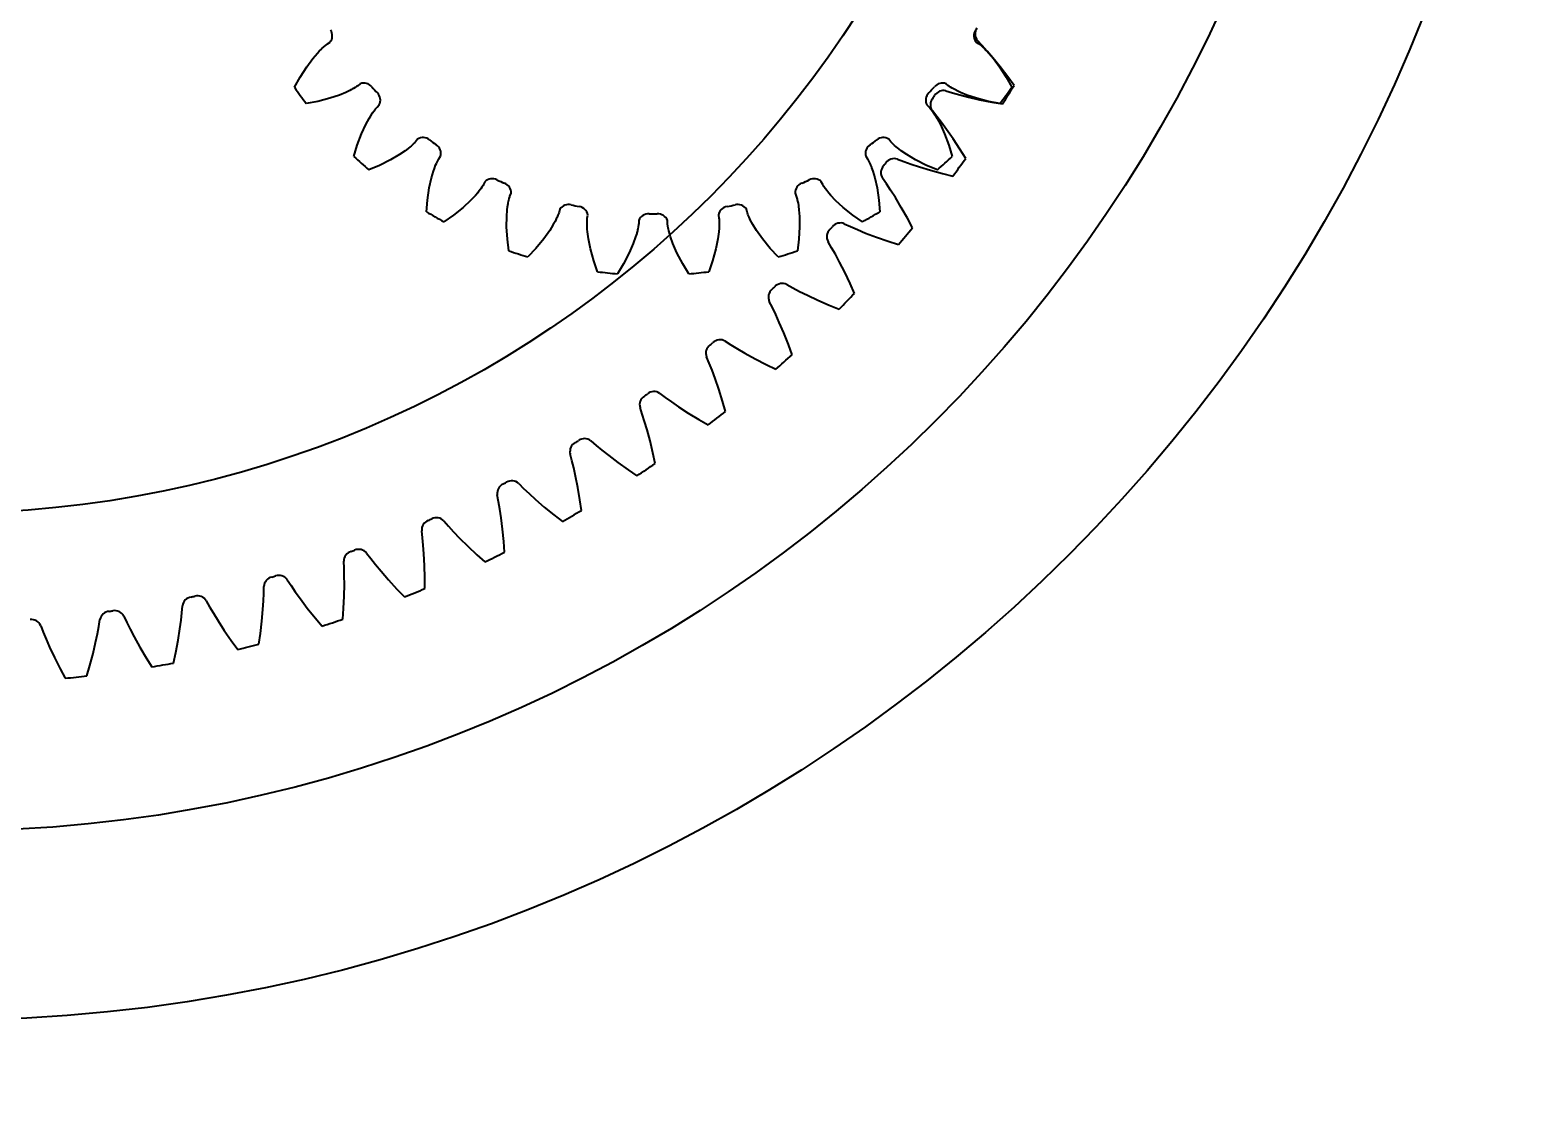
# Model space of a CAD drawing. Extents: x -49 to 4846, y -968 to 1090.
# Drawn here: x 2582.6 to 2748.2, y 306.3 to 423.2 of the extents above; entities that cross this region are included whole.
import ezdxf

# ---------------------------------------------------------------- set-up
doc = ezdxf.new("R2010")
doc.units = 0
doc.layers.get('0').update_dxf_attribs({"linetype": 'CONTINUOUS'})
doc.layers.add('DIMENSION', color=7, linetype='CONTINUOUS')
doc.layers.add('OUTLINE', color=7, linetype='CONTINUOUS')
doc.styles.add('VCDSTYLE14', font='DejaVu Sans Mono')
doc.dimstyles.get("Standard").update_dxf_attribs({"dimtxt": 2.5, "dimasz": 2.5, "dimexe": 1.25, "dimexo": 0.625, "dimtad": 1, "dimcen": 2.5, "dimazin": 3, "dimtfac": 1, "dimtmove": 0, "dimatfit": 3})

# ---------------------------------------------------------------- blocks, each defined once
blk = doc.blocks.new('*D0')
at = {"layer": 'DIMENSION'}
for p, q in [((2720.820225, 518.82797), (2690.862793, 508.370209)), ((2720.47168, 513.198486), (2690.862793, 508.370209)), ((2455.580078, 470.00296), (2690.862793, 508.370209)), ((2690.862793, 508.370209), (2722.590595, 507.971368)), ((2455.580078, 470.00296), (2423.852276, 470.401786)), ((2260.59668, 438.207214), (2455.580078, 470.00296)), ((2425.622651, 459.545186), (2455.580078, 470.00296))]:
    blk.add_line(p, q, dxfattribs=at)
at = {"layer": 'DIMENSION', "style": 'VCDSTYLE14'}
blk.add_text('%%c 238.4', height=20, rotation=9.26, dxfattribs=at).set_placement((2264.383545, 439.837952))

msp = doc.modelspace()

# ---------------------------------------------------------------- linework, layer by layer
at = {"color": 1}
for p, q in [((2614.204561, 420.625914), (2614.423602, 420.859842)), ((2614.423602, 420.859842), (2614.692268, 421.128104)), ((2614.692268, 421.128104), (2614.698985, 421.134536)), ((2614.698985, 421.134536), (2614.865006, 421.289007)), ((2614.865006, 421.289007), (2614.920159, 421.338331)), ((2614.920159, 421.338331), (2615.104075, 421.494925)), ((2615.104075, 421.494925), (2615.24076, 421.602233)), ((2615.24076, 421.602233), (2615.308673, 421.651824)), ((2615.308667, 421.65182), (2615.602631, 421.839259)), ((2686.724979, 421.839259), (2687.018943, 421.65182)), ((2687.388264, 421.468477), (2686.864116, 422.034801)), ((2687.018943, 421.65182), (2687.110259, 421.5845)), ((2687.110259, 421.5845), (2687.291663, 421.438405)), ((2687.291663, 421.438405), (2687.299537, 421.431756)), ((2687.299537, 421.431756), (2687.462607, 421.289004)), ((2687.935886, 420.852002), (2687.388264, 421.468477)), ((2687.462607, 421.289004), (2687.539187, 421.218844)), ((2687.539187, 421.218844), (2687.628624, 421.134537)), ((2687.628624, 421.134537), (2687.794768, 420.971463)), ((2687.794768, 420.971463), (2687.847162, 420.918354)), ((2687.847162, 420.918354), (2688.123051, 420.625913)), ((2688.562691, 420.115135), (2687.935885, 420.852004)), ((2612.30711, 417.997097), (2613.036009, 419.140459)), ((2613.036009, 419.140459), (2613.71106, 420.047155)), ((2613.71106, 420.047155), (2614.20456, 420.625914)), ((2688.123048, 420.625916), (2688.61655, 420.047155)), ((2689.360498, 419.128321), (2688.562691, 420.115135)), ((2688.61655, 420.047155), (2689.291601, 419.140459)), ((2689.291601, 419.140459), (2690.0205, 417.997097)), ((2690.188975, 418.044039), (2689.360498, 419.128321)), ((2611.689352, 416.872508), (2612.30711, 417.997097)), ((2690.0205, 417.997097), (2690.638258, 416.872507)), ((2690.886482, 417.082449), (2690.188975, 418.044039)), ((2616.632311, 416.026399), (2615.561389, 415.664572)), ((2617.335245, 416.3169), (2616.632311, 416.026399)), ((2617.698624, 416.488915), (2617.335241, 416.316899)), ((2617.765324, 416.522333), (2617.698624, 416.488915)), ((2617.971758, 416.629953), (2617.765324, 416.522333)), ((2618.079576, 416.68896), (2617.971758, 416.629953)), ((2618.169967, 416.740111), (2618.079576, 416.68896)), ((2618.356123, 416.851087), (2618.169967, 416.740111)), ((2618.36488, 416.856521), (2618.356123, 416.851087)), ((2618.559882, 416.983901), (2618.36488, 416.856521)), ((2618.652125, 417.049945), (2618.559882, 416.983901)), ((2618.92123, 417.271599), (2618.652125, 417.049945)), ((2683.39477, 416.482698), (2684.133555, 416.259855)), ((2683.675485, 417.049945), (2683.40638, 417.271599)), ((2683.74363, 417.000684), (2683.675479, 417.049949)), ((2683.887923, 416.90385), (2683.74363, 417.000684)), ((2684.093686, 416.777325), (2683.887923, 416.90385)), ((2684.157639, 416.740114), (2684.093686, 416.777325)), ((2684.133555, 416.259855), (2684.927702, 416.037901)), ((2684.355853, 416.629952), (2684.157639, 416.740114)), ((2684.364046, 416.625551), (2684.355853, 416.629952)), ((2684.702201, 416.452933), (2684.364046, 416.625551)), ((2684.992367, 416.316899), (2684.702201, 416.452933)), ((2684.9277, 416.037901), (2685.86477, 415.797553)), ((2685.695299, 416.026399), (2684.992367, 416.316899)), ((2686.766221, 415.664572), (2685.695299, 416.026399)), ((2685.86477, 415.797553), (2687.101415, 415.513086)), ((2614.248745, 415.324666), (2612.988298, 415.084661)), ((2615.561389, 415.664572), (2614.248745, 415.324666)), ((2620.288618, 414.056816), (2620.418896, 414.242429)), ((2620.418896, 414.242429), (2620.462588, 414.302142)), ((2620.462588, 414.302142), (2620.609928, 414.493553)), ((2620.609928, 414.493553), (2620.721315, 414.626934)), ((2620.721315, 414.626934), (2620.777434, 414.689562)), ((2620.777429, 414.689556), (2621.025997, 414.934018)), ((2681.301612, 414.934018), (2681.550181, 414.689556)), ((2681.550181, 414.689556), (2681.625506, 414.604722)), ((2681.625506, 414.604722), (2681.77257, 414.424103)), ((2681.77257, 414.424103), (2681.77889, 414.415962)), ((2681.77889, 414.415962), (2681.908717, 414.242426)), ((2682.386383, 413.669565), (2681.903017, 414.271073)), ((2681.908717, 414.242426), (2681.969036, 414.157877)), ((2681.969036, 414.157877), (2682.03899, 414.056818)), ((2688.078865, 415.324666), (2686.766221, 415.664572)), ((2687.101415, 415.513086), (2688.439171, 415.243768)), ((2689.33931, 415.084661), (2688.078865, 415.324666)), ((2688.439171, 415.243768), (2689.60921, 415.038386)), ((2619.076575, 411.760562), (2619.548362, 412.787796)), ((2619.548362, 412.787796), (2619.910747, 413.456512)), ((2619.910747, 413.456513), (2620.076366, 413.73087)), ((2620.076366, 413.73087), (2620.283386, 414.049129)), ((2620.283386, 414.049129), (2620.288618, 414.056816)), ((2682.03899, 414.056818), (2682.167599, 413.862763)), ((2682.167599, 413.862763), (2682.207805, 413.799922)), ((2682.207805, 413.799922), (2682.416864, 413.456511)), ((2682.889668, 413.016392), (2682.386383, 413.669565)), ((2682.416861, 413.456515), (2682.779248, 412.787796)), ((2682.779248, 412.787796), (2683.251035, 411.760562)), ((2683.463545, 412.237596), (2682.889667, 413.016394)), ((2618.601322, 410.490639), (2619.076575, 411.760562)), ((2624.928111, 410.799608), (2624.763855, 410.634469)), ((2625.004608, 410.883387), (2624.928111, 410.799608)), ((2625.221747, 411.156148), (2625.004608, 410.883387)), ((2677.323002, 410.883387), (2677.105863, 411.156148)), ((2677.379416, 410.821035), (2677.322997, 410.883393)), ((2677.500424, 410.696316), (2677.379416, 410.821035)), ((2683.251035, 411.760562), (2683.726287, 410.490639)), ((2684.190572, 411.197534), (2683.463545, 412.237596)), ((2684.941395, 410.058102), (2684.190572, 411.197534)), ((2618.230879, 409.262186), (2618.601322, 410.490639)), ((2623.241738, 409.462265), (2622.269446, 408.885688)), ((2623.868913, 409.892567), (2623.241738, 409.462265)), ((2624.188587, 410.136373), (2623.86891, 409.892564)), ((2624.246881, 410.182929), (2624.188587, 410.136373)), ((2624.42643, 410.331117), (2624.246881, 410.182929)), ((2624.519623, 410.411251), (2624.42643, 410.331117)), ((2624.597403, 410.480078), (2624.519623, 410.411251)), ((2624.756419, 410.627333), (2624.597403, 410.480078)), ((2624.763855, 410.634469), (2624.756419, 410.627333)), ((2627.57422, 409.016454), (2627.766531, 409.307254)), ((2674.561079, 409.307254), (2674.753389, 409.016454)), ((2677.675384, 410.529776), (2677.500424, 410.696316)), ((2677.730203, 410.480081), (2677.675384, 410.529776)), ((2677.901182, 410.331116), (2677.730203, 410.480081)), ((2677.90828, 410.325108), (2677.901182, 410.331116)), ((2678.203156, 410.085955), (2677.90828, 410.325108)), ((2678.458698, 409.892565), (2678.203156, 410.085955)), ((2679.085872, 409.462265), (2678.458699, 409.892565)), ((2680.058164, 408.885688), (2679.085872, 409.462265)), ((2683.726287, 410.490639), (2684.096731, 409.262184)), ((2685.570126, 409.050198), (2684.941395, 410.058102)), ((2621.056158, 408.280296), (2619.873154, 407.783473)), ((2622.269446, 408.885688), (2621.056158, 408.280296)), ((2626.76741, 406.900715), (2626.982842, 407.630162)), ((2626.982842, 407.630162), (2627.0878, 407.932958)), ((2627.0878, 407.932958), (2627.224126, 408.287304)), ((2627.224126, 408.287304), (2627.227646, 408.295912)), ((2627.227646, 408.295912), (2627.316485, 408.504555)), ((2627.316485, 408.504555), (2627.346808, 408.572047)), ((2627.346808, 408.572047), (2627.451131, 408.789908)), ((2627.451131, 408.789908), (2627.532353, 408.943534)), ((2627.532353, 408.943534), (2627.574224, 409.016461)), ((2674.753389, 409.016454), (2674.80943, 408.917813)), ((2674.80943, 408.917813), (2674.915728, 408.710565)), ((2674.915728, 408.710565), (2674.920217, 408.701287)), ((2674.920217, 408.701287), (2675.011126, 408.504551)), ((2675.011126, 408.504551), (2675.052549, 408.409309)), ((2675.052549, 408.409309), (2675.099963, 408.295913)), ((2675.099963, 408.295913), (2675.185415, 408.07936)), ((2675.185415, 408.07936), (2675.211678, 408.009533)), ((2675.211678, 408.009533), (2675.344768, 407.63016)), ((2675.344767, 407.630164), (2675.5602, 406.900715)), ((2678.054827, 408.974503), (2678.776268, 408.700669)), ((2678.776268, 408.700669), (2679.552997, 408.423858)), ((2679.552995, 408.423858), (2680.471017, 408.118729)), ((2681.271452, 408.280296), (2680.058164, 408.885688)), ((2680.471017, 408.118729), (2681.684806, 407.748691)), ((2682.454454, 407.783474), (2681.271452, 408.280296)), ((2681.684806, 407.748691), (2683.000516, 407.386711)), ((2626.519507, 405.797838), (2626.76741, 406.900715)), ((2632.310844, 405.870279), (2632.185919, 405.69318)), ((2632.316634, 405.878805), (2632.310844, 405.870279)), ((2632.442966, 406.074486), (2632.316634, 405.878805)), ((2632.500372, 406.172339), (2632.442966, 406.074486)), ((2632.656057, 406.484285), (2632.500372, 406.172339)), ((2669.827237, 406.172339), (2669.671553, 406.484285)), ((2669.869455, 406.09962), (2669.827234, 406.172345)), ((2669.961887, 405.952468), (2669.869455, 406.09962)), ((2670.098399, 405.753191), (2669.961887, 405.952468)), ((2675.5602, 406.900715), (2675.808103, 405.797838)), ((2676.852662, 406.238565), (2676.412432, 406.872325)), ((2677.309158, 405.551875), (2676.852662, 406.238565)), ((2683.000516, 407.386711), (2684.153378, 407.100212)), ((2626.211733, 403.178227), (2626.318671, 404.456856)), ((2626.318671, 404.456856), (2626.519507, 405.797838)), ((2631.071494, 404.415751), (2630.240326, 403.649622)), ((2631.595499, 404.967046), (2631.071494, 404.415751)), ((2631.857497, 405.271989), (2631.595496, 404.967043)), ((2631.904838, 405.329647), (2631.857497, 405.271989)), ((2632.049653, 405.511927), (2631.904838, 405.329647)), ((2632.124149, 405.609687), (2632.049653, 405.511927)), ((2632.185919, 405.69318), (2632.124149, 405.609687)), ((2635.212799, 404.103602), (2635.256317, 404.326156)), ((2635.256317, 404.326156), (2635.271945, 404.398478)), ((2635.271945, 404.398478), (2635.328693, 404.633269)), ((2635.328693, 404.633269), (2635.376199, 404.800424)), ((2635.376199, 404.800424), (2635.401993, 404.880462)), ((2635.40199, 404.880456), (2635.529638, 405.204884)), ((2666.797972, 405.204884), (2666.925619, 404.880456)), ((2666.925619, 404.880456), (2666.959926, 404.772318)), ((2666.959926, 404.772318), (2667.020813, 404.547498)), ((2667.020813, 404.547498), (2667.023275, 404.537491)), ((2667.023275, 404.537491), (2667.071294, 404.326152)), ((2667.071294, 404.326152), (2667.092009, 404.224379)), ((2667.092009, 404.224379), (2667.114811, 404.103603)), ((2670.141688, 405.693184), (2670.098399, 405.753191)), ((2670.277958, 405.511925), (2670.141688, 405.693184)), ((2670.283653, 405.504573), (2670.277958, 405.511925)), ((2670.522362, 405.209338), (2670.283653, 405.504573)), ((2670.732112, 404.967045), (2670.522362, 405.209338)), ((2671.256116, 404.415751), (2670.732113, 404.967044)), ((2672.087284, 403.649622), (2671.256116, 404.415751)), ((2675.808103, 405.797838), (2676.008938, 404.456856)), ((2676.008938, 404.456856), (2676.115877, 403.178226)), ((2677.827311, 404.734945), (2677.309157, 405.551877)), ((2678.480016, 403.646701), (2677.827311, 404.734945)), ((2629.179419, 402.805202), (2628.125562, 402.073276)), ((2630.240326, 403.649622), (2629.179419, 402.805202)), ((2635.039513, 401.512887), (2635.052697, 402.643205)), ((2635.052697, 402.643205), (2635.111761, 403.401503)), ((2635.111762, 403.401503), (2635.151471, 403.719504)), ((2635.151471, 403.719504), (2635.211145, 404.09445)), ((2635.211145, 404.09445), (2635.212799, 404.103602)), ((2640.560799, 402.494117), (2640.508256, 402.383005)), ((2640.60386, 402.588629), (2640.560799, 402.494117)), ((2640.689234, 402.787831), (2640.60386, 402.588629)), ((2640.693124, 402.797374), (2640.689234, 402.787831)), ((2640.776012, 403.015046), (2640.693124, 402.797374)), ((2640.811819, 403.122696), (2640.776012, 403.015046)), ((2640.899244, 403.460193), (2640.811819, 403.122696)), ((2643.918627, 402.462323), (2643.976033, 402.806202)), ((2658.351577, 402.806202), (2658.408983, 402.462323)), ((2661.515791, 403.122696), (2661.428366, 403.460193)), ((2661.541967, 403.042788), (2661.515789, 403.122703)), ((2661.601785, 402.879634), (2661.541967, 403.042788)), ((2661.693881, 402.656329), (2661.601785, 402.879634)), ((2661.723748, 402.588633), (2661.693881, 402.656329)), ((2661.819355, 402.383004), (2661.723748, 402.588633)), ((2667.114811, 404.103603), (2667.153371, 403.874016)), ((2667.153371, 403.874016), (2667.164542, 403.800254)), ((2667.164542, 403.800254), (2667.215849, 403.401501)), ((2667.215848, 403.401505), (2667.274913, 402.643205)), ((2667.274913, 402.643205), (2667.288097, 401.512887)), ((2673.148191, 402.805202), (2672.087284, 403.649622)), ((2674.202047, 402.073277), (2673.148191, 402.805202)), ((2679.149527, 402.45767), (2678.480016, 403.646701)), ((2635.121872, 400.159452), (2635.039513, 401.512887)), ((2639.77938, 401.107412), (2639.125662, 400.185216)), ((2640.177314, 401.755608), (2639.77938, 401.107412)), ((2640.370185, 402.108359), (2640.177311, 401.755604)), ((2640.404504, 402.1746), (2640.370185, 402.108359)), ((2640.508256, 402.383005), (2640.404504, 402.1746)), ((2643.891383, 401.889849), (2643.891632, 401.96384)), ((2643.895087, 401.66311), (2643.891383, 401.889849)), ((2643.891632, 401.96384), (2643.898324, 402.205298)), ((2643.895372, 401.653815), (2643.895087, 401.66311)), ((2643.914957, 401.274655), (2643.895372, 401.653815)), ((2643.898324, 402.205298), (2643.910039, 402.378678)), ((2643.910039, 402.378678), (2643.918628, 402.46233)), ((2643.942232, 400.955347), (2643.914957, 401.274655)), ((2644.042117, 400.20134), (2643.942232, 400.955347)), ((2649.374403, 400.855678), (2649.354606, 400.78375)), ((2649.432558, 401.0811), (2649.374403, 400.855678)), ((2649.460851, 401.200709), (2649.432558, 401.0811)), ((2649.483321, 401.302108), (2649.460851, 401.200709)), ((2649.525413, 401.514707), (2649.483321, 401.302108)), ((2649.527234, 401.524851), (2649.525413, 401.514707)), ((2649.563054, 401.754999), (2649.527234, 401.524851)), ((2649.575697, 401.867741), (2649.563054, 401.754999)), ((2649.591042, 402.21604), (2649.575697, 401.867741)), ((2652.751913, 401.867741), (2652.736568, 402.21604)), ((2652.760903, 401.784138), (2652.751912, 401.867749)), ((2652.785492, 401.612112), (2652.760903, 401.784138)), ((2652.829149, 401.374539), (2652.785492, 401.612112)), ((2652.844288, 401.302113), (2652.829149, 401.374539)), ((2652.895053, 401.081099), (2652.844288, 401.302113)), ((2652.897264, 401.072066), (2652.895053, 401.081099)), ((2652.995254, 400.705264), (2652.897264, 401.072066)), ((2658.385378, 400.95535), (2658.285492, 400.20134)), ((2658.418098, 401.356052), (2658.385378, 400.955345)), ((2658.408983, 402.462323), (2658.420057, 402.349416)), ((2658.422507, 401.430525), (2658.418098, 401.356052)), ((2658.420057, 402.349416), (2658.43287, 402.11685)), ((2658.432523, 401.663112), (2658.422507, 401.430525)), ((2658.43533, 401.785989), (2658.432523, 401.663112)), ((2658.43287, 402.11685), (2658.433197, 402.106549)), ((2658.433197, 402.106549), (2658.436227, 401.889845)), ((2658.436227, 401.889845), (2658.43533, 401.785989)), ((2661.823396, 402.374628), (2661.819355, 402.383004)), ((2661.995507, 402.036214), (2661.823396, 402.374628)), ((2662.150297, 401.755606), (2661.995507, 402.036214)), ((2662.54823, 401.107412), (2662.150298, 401.755605)), ((2663.201948, 400.185216), (2662.54823, 401.107412)), ((2667.288097, 401.512887), (2667.205738, 400.159452)), ((2672.204147, 401.857094), (2672.904728, 401.533601)), ((2672.904728, 401.533601), (2673.660256, 401.203283)), ((2673.660254, 401.203283), (2674.554755, 400.834859)), ((2674.554755, 400.834859), (2675.739775, 400.381053)), ((2679.706419, 401.408364), (2679.149527, 402.45767)), ((2635.283112, 398.886531), (2635.121872, 400.159452)), ((2639.125662, 400.185216), (2638.263503, 399.138674)), ((2644.264227, 399.09298), (2644.042117, 400.20134)), ((2648.98482, 399.681841), (2648.537123, 398.643881)), ((2649.239291, 400.398606), (2648.98482, 399.681841)), ((2649.354606, 400.78375), (2649.239289, 400.398602)), ((2653.08832, 400.398604), (2652.995254, 400.705264)), ((2653.34279, 399.681841), (2653.08832, 400.398604)), ((2653.790487, 398.643881), (2653.34279, 399.681841)), ((2658.285492, 400.20134), (2658.063382, 399.09298)), ((2664.064107, 399.138674), (2663.201948, 400.185216)), ((2667.205738, 400.159452), (2667.044497, 398.88653)), ((2670.814061, 399.211679), (2670.419112, 399.874604)), ((2671.221544, 398.494818), (2670.814061, 399.211679)), ((2675.739775, 400.381053), (2677.02703, 399.928176)), ((2677.02703, 399.928176), (2678.157098, 399.561955)), ((2638.263503, 399.138674), (2637.384852, 398.203633)), ((2644.626182, 397.786245), (2644.264227, 399.09298)), ((2645.048554, 396.574664), (2644.626182, 397.786245)), ((2648.537123, 398.643881), (2647.911393, 397.440955)), ((2654.416217, 397.440955), (2653.790487, 398.643881)), ((2657.701428, 397.786245), (2657.279055, 396.574663)), ((2658.063382, 399.09298), (2657.701428, 397.786245)), ((2664.942757, 398.203634), (2664.064107, 399.138674)), ((2671.681448, 397.643733), (2671.221543, 398.49482)), ((2672.256651, 396.51261), (2671.681448, 397.643733)), ((2647.911393, 397.440955), (2647.246348, 396.343666)), ((2655.081261, 396.343667), (2654.416217, 397.440955)), ((2672.841589, 395.279773), (2672.256651, 396.51261)), ((2665.871233, 395.165145), (2666.547542, 394.79357)), ((2666.547542, 394.79357), (2667.278188, 394.411353)), ((2667.278186, 394.411354), (2668.144808, 393.98143)), ((2673.323928, 394.194176), (2672.841589, 395.279773)), ((2664.299998, 392.623142), (2663.952255, 393.312002)), ((2664.656483, 391.879603), (2664.299998, 392.623142)), ((2668.144808, 393.98143), (2669.295285, 393.446067)), ((2669.295285, 393.446067), (2670.547813, 392.904499)), ((2670.547813, 392.904499), (2671.649582, 392.46034)), ((2665.055898, 390.99851), (2664.656482, 391.879605)), ((2665.550797, 389.830018), (2665.055898, 390.99851)), ((2666.048312, 388.559381), (2665.550797, 389.830018)), ((2659.086939, 388.931259), (2659.735681, 388.513413)), ((2659.735681, 388.513413), (2660.437885, 388.081159)), ((2660.437883, 388.081161), (2661.272404, 387.591831)), ((2661.272404, 387.591831), (2662.382733, 386.977519)), ((2666.453749, 387.442781), (2666.048312, 388.559381)), ((2657.342211, 386.505052), (2657.043367, 387.216492)), ((2657.64596, 385.738457), (2657.342211, 386.505052)), ((2662.382733, 386.977519), (2663.594432, 386.349898)), ((2663.594432, 386.349898), (2664.662535, 385.829966)), ((2657.98294, 384.831648), (2657.645959, 385.738459)), ((2658.395124, 383.631481), (2657.98294, 384.831648)), ((2651.884317, 383.185807), (2652.502331, 382.723724)), ((2652.502331, 382.723724), (2653.172672, 382.243541)), ((2658.802791, 382.329234), (2658.395124, 383.631481)), ((2649.974595, 380.887216), (2649.726107, 381.617769)), ((2653.17267, 382.243542), (2653.971024, 381.697192)), ((2653.971024, 381.697192), (2655.035797, 381.006923)), ((2655.035797, 381.006923), (2656.200764, 380.296307)), ((2659.129351, 381.187073), (2658.802791, 382.329234)), ((2650.22413, 380.1013), (2649.974595, 380.887216)), ((2650.497034, 379.173194), (2650.224129, 380.101302)), ((2656.200764, 380.296307), (2657.229996, 379.703134)), ((2644.298458, 377.95678), (2644.882734, 377.452713)), ((2650.824494, 377.947197), (2650.497034, 379.173194)), ((2651.140328, 376.619685), (2650.824494, 377.947197)), ((2642.233047, 375.797004), (2642.036124, 376.543111)), ((2644.882734, 377.452713), (2645.517946, 376.926938)), ((2645.517944, 376.92694), (2646.276242, 376.32623)), ((2646.276242, 376.32623), (2647.29027, 375.563368)), ((2651.386419, 375.457527), (2651.140328, 376.619685)), ((2642.427151, 374.995596), (2642.233047, 375.797004)), ((2642.634648, 374.050713), (2642.42715, 374.995598)), ((2647.29027, 375.563368), (2648.402829, 374.773219)), ((2648.402829, 374.773219), (2649.388176, 374.109695)), ((2636.366319, 373.269654), (2636.91401, 372.726057)), ((2636.91401, 372.726057), (2637.510998, 372.157253)), ((2642.87579, 372.804861), (2642.634648, 374.050713)), ((2643.098252, 371.458551), (2642.87579, 372.804861)), ((2634.155281, 371.259214), (2634.010884, 372.017241)), ((2634.293009, 370.446218), (2634.155281, 371.259214)), ((2637.510996, 372.157255), (2638.225544, 371.505112)), ((2638.225544, 371.505112), (2639.183887, 370.673373)), ((2643.262675, 370.282057), (2643.098252, 371.458551)), ((2634.434089, 369.489163), (2634.293009, 370.446221)), ((2634.587737, 368.229524), (2634.434089, 369.489163)), ((2639.183887, 370.673373), (2640.238618, 369.807541)), ((2640.238618, 369.807541), (2641.17528, 369.076899)), ((2625.780652, 367.295955), (2625.689484, 368.062208)), ((2628.126546, 369.147263), (2628.634983, 368.566786)), ((2628.634983, 368.566786), (2629.190839, 367.957724)), ((2629.190837, 367.957725), (2629.858153, 367.257327)), ((2634.715743, 366.870976), (2634.587737, 368.229524)), ((2625.861333, 366.475332), (2625.780652, 367.295955)), ((2625.935309, 365.510767), (2625.861333, 366.475334)), ((2629.858153, 367.257327), (2630.756143, 366.360763)), ((2630.756143, 366.360763), (2631.747907, 365.423466)), ((2634.797698, 365.685878), (2634.715743, 366.870976)), ((2617.14996, 363.926535), (2617.112465, 364.69728)), ((2619.61928, 365.609692), (2620.085986, 364.995161)), ((2620.085986, 364.995161), (2620.598003, 364.348809)), ((2626.000714, 364.243479), (2625.935309, 365.510767)), ((2631.747907, 365.423466), (2632.63132, 364.629266)), ((2617.173201, 363.102283), (2617.14996, 363.926535)), ((2617.179712, 362.134907), (2617.173201, 363.102285)), ((2620.598001, 364.34881), (2621.214834, 363.603568)), ((2621.214834, 363.603568), (2622.048095, 362.646548)), ((2626.033641, 362.87931), (2626.000714, 364.243479)), ((2626.032728, 361.691383), (2626.033641, 362.87931)), ((2608.27094, 360.343503), (2608.305253, 361.167369)), ((2608.305253, 361.167369), (2608.321615, 361.938852)), ((2610.885969, 362.674174), (2611.308671, 362.028585)), ((2611.308671, 362.028585), (2611.774353, 361.348091)), ((2611.774352, 361.348093), (2612.337696, 360.561638)), ((2617.156556, 360.866143), (2617.179712, 362.134907)), ((2622.048095, 362.646548), (2622.972061, 361.642352)), ((2622.972061, 361.642352), (2623.797922, 360.788463)), ((2599.289622, 359.031899), (2599.359759, 359.800362)), ((2601.969161, 360.355013), (2602.345799, 359.68151)), ((2602.345799, 359.68151), (2602.762878, 358.970189)), ((2608.209955, 359.37803), (2608.270941, 360.343506)), ((2612.337696, 360.561638), (2613.10217, 359.548824)), ((2613.10217, 359.548824), (2613.953835, 358.482621)), ((2617.010467, 358.318031), (2617.094243, 359.503001)), ((2617.094243, 359.503001), (2617.156556, 360.866143)), ((2590.14699, 357.530531), (2590.270562, 358.292229)), ((2592.912297, 358.663506), (2593.241037, 357.965371)), ((2593.241037, 357.965371), (2593.60748, 357.226689)), ((2599.069738, 357.253567), (2599.197923, 358.212437)), ((2599.197923, 358.212434), (2599.289622, 359.031899)), ((2602.762877, 358.970191), (2603.269989, 358.146355)), ((2603.269989, 358.146355), (2603.961949, 357.082681)), ((2607.941102, 356.758497), (2608.098351, 358.113972)), ((2608.098351, 358.113972), (2608.209955, 359.37803)), ((2613.953835, 358.482621), (2614.71812, 357.573203)), ((2583.759502, 357.607894), (2584.038741, 356.888528)), ((2584.038741, 356.888528), (2584.352764, 356.126083)), ((2584.352763, 356.126086), (2584.740284, 355.239691)), ((2589.803591, 355.771869), (2589.998351, 356.719461)), ((2589.998351, 356.719458), (2590.14699, 357.530531)), ((2593.607479, 357.226691), (2594.055888, 356.369487)), ((2594.055888, 356.369487), (2594.671965, 355.260136)), ((2598.87023, 356.000374), (2599.069738, 357.253567)), ((2603.961949, 357.082681), (2604.737166, 355.959666)), ((2607.77487, 355.582258), (2607.941102, 356.758497)), ((2584.740284, 355.239691), (2585.277476, 354.090066)), ((2589.172786, 353.215246), (2589.517151, 354.535645)), ((2589.517151, 354.535645), (2589.803591, 355.771869)), ((2594.671965, 355.260136), (2595.366956, 354.08578)), ((2598.370933, 353.497391), (2598.618811, 354.65917)), ((2598.618811, 354.65917), (2598.87023, 356.000374)), ((2604.737166, 355.959666), (2605.436151, 354.99915)), ((2585.277476, 354.090066), (2585.888855, 352.870091)), ((2585.888855, 352.870091), (2586.447359, 351.821642)), ((2588.844471, 352.073589), (2589.172786, 353.215246)), ((2595.366956, 354.08578), (2595.997236, 353.078844))]:
    msp.add_line(p, q, dxfattribs=at)
for radius in [175, 154.196077]:
    msp.add_circle((2573.221519, 489.186583), radius, dxfattribs=at)
for centre, radius, start, end in [((2614.730641, 422.550075), 1.125, 320.814253, 33.619877), ((2687.596969, 422.550075), 1.125, 146.380123, 219.185747), ((2687.722468, 422.762027), 1.125, 146.738787, 220.272366), ((2651.161351, 444.1848), 48, 214.680946, 217.319054), ((2619.327797, 416.222634), 1.125, 38.380123, 111.185747), ((2651.163805, 444.186583), 41.25, 221.374728, 222.625272), ((2620.025276, 415.448004), 1.125, 332.814253, 45.619877), ((2682.302334, 415.448004), 1.125, 134.380123, 207.185747), ((2651.163805, 444.186583), 41.25, 317.374728, 318.625272), ((2573.221519, 489.186583), 131.25, 325.907943, 326.092057), ((2682.999813, 416.222634), 1.125, 68.814253, 141.619877), ((2683.117426, 415.39242), 1.125, 75.727913, 149.2612), ((2651.166259, 444.1848), 48, 322.680946, 325.319054), ((2573.221671, 489.186487), 138, 327.499628, 328.500372), ((2682.810006, 414.936651), 1.125, 142.738787, 216.272366), ((2625.837522, 410.214635), 1.125, 50.380123, 123.185747), ((2651.163805, 444.186583), 41.25, 233.374728, 234.625272), ((2651.163805, 444.186583), 41.25, 305.374728, 306.625272), ((2676.490088, 410.214635), 1.125, 56.814253, 129.619877), ((2651.161776, 444.184329), 48, 226.680946, 229.319054), ((2626.680814, 409.601947), 1.125, 344.814253, 57.619877), ((2675.646796, 409.601947), 1.125, 122.380123, 195.185747), ((2651.165834, 444.184329), 48, 310.680946, 313.319054), ((2677.363641, 407.473014), 1.125, 138.738787, 212.272366), ((2573.221519, 489.186583), 131.25, 321.907943, 322.092057), ((2677.702105, 407.906228), 1.125, 71.727913, 145.2612), ((2573.221664, 489.186477), 138, 323.499628, 324.500372), ((2633.454127, 405.691373), 1.125, 62.380123, 135.185747), ((2651.163805, 444.186583), 41.25, 245.374728, 246.625272), ((2634.406376, 405.267404), 1.125, 356.814253, 69.619877), ((2667.921233, 405.267404), 1.125, 110.380123, 183.185747), ((2651.163805, 444.186583), 41.25, 293.374728, 294.625272), ((2668.873483, 405.691373), 1.125, 44.814253, 117.619877), ((2651.162289, 444.183956), 48, 238.680946, 241.319054), ((2641.84473, 402.850536), 1.125, 74.380123, 147.185747), ((2651.163805, 444.186583), 41.25, 257.374728, 258.625272), ((2642.864319, 402.633816), 1.125, 8.814253, 81.619877), ((2650.642621, 401.816284), 1.125, 86.380123, 159.185747), ((2651.163805, 444.186583), 41.25, 269.374728, 270.625272), ((2651.684988, 401.816284), 1.125, 20.814253, 93.619877), ((2659.463291, 402.633816), 1.125, 98.380123, 171.185747), ((2651.163805, 444.186583), 41.25, 281.374728, 282.625272), ((2660.48288, 402.850536), 1.125, 32.814253, 105.619877), ((2651.165321, 444.183956), 48, 298.680946, 301.319054), ((2671.409905, 400.407477), 1.125, 134.738787, 208.272366), ((2573.221519, 489.186583), 131.25, 317.907943, 318.092057), ((2671.777765, 400.816026), 1.125, 67.727913, 141.2612), ((2573.221656, 489.186467), 138, 319.499628, 320.500372), ((2651.162868, 444.183698), 48, 250.680946, 253.319054), ((2651.164742, 444.183698), 48, 286.680946, 289.319054), ((2651.163488, 444.183567), 48, 262.680946, 265.319054), ((2651.164122, 444.183567), 48, 274.680946, 277.319054), ((2664.977806, 393.774462), 1.125, 130.738787, 204.272366), ((2573.221519, 489.186583), 131.25, 313.907943, 314.092057), ((2665.373268, 394.156356), 1.125, 63.727913, 137.2612), ((2573.221648, 489.186458), 138, 315.499628, 316.500372), ((2658.098679, 387.606286), 1.125, 126.738787, 200.272366), ((2573.221519, 489.186583), 131.25, 309.907943, 310.092057), ((2658.519817, 387.959663), 1.125, 59.727913, 133.2612), ((2573.221639, 489.186449), 138, 311.499628, 312.500372), ((2650.806039, 381.932999), 1.125, 122.738787, 196.272366), ((2573.221519, 489.186583), 131.25, 305.907943, 306.092057), ((2651.250802, 382.256138), 1.125, 55.727913, 129.2612), ((2573.221629, 489.186441), 138, 307.499628, 308.500372), ((2643.135416, 376.782241), 1.125, 118.738787, 192.272366), ((2573.221519, 489.186583), 131.25, 301.907943, 302.092057), ((2643.601636, 377.073568), 1.125, 51.727913, 125.2612), ((2573.221619, 489.186434), 138, 303.499628, 304.500372), ((2635.124178, 372.179106), 1.125, 114.738787, 188.272366), ((2573.221519, 489.186583), 131.25, 297.907943, 298.092057), ((2635.609585, 372.437201), 1.125, 47.727913, 121.2612), ((2573.221519, 489.186583), 131.25, 293.907943, 294.092057), ((2627.313586, 368.369625), 1.125, 43.727913, 117.2612), ((2573.221608, 489.186427), 138, 299.499628, 300.500372), ((2626.811358, 368.146019), 1.125, 110.738787, 184.272366), ((2618.237453, 364.702629), 1.125, 106.738787, 180.272366), ((2573.221519, 489.186583), 131.25, 289.907943, 290.092057), ((2618.754055, 364.890657), 1.125, 39.727913, 113.2612), ((2573.221597, 489.186421), 138, 295.499628, 296.500372), ((2609.444234, 361.865713), 1.125, 102.738787, 176.272366), ((2573.221519, 489.186583), 131.25, 285.907943, 286.092057), ((2609.972695, 362.017247), 1.125, 35.727913, 109.2612), ((2573.221586, 489.186416), 138, 291.499628, 292.500372), ((2600.474543, 359.649091), 1.125, 98.738787, 172.272366), ((2573.221519, 489.186583), 131.25, 281.907943, 282.092057), ((2601.012286, 359.763392), 1.125, 31.727913, 105.2612), ((2582.729602, 357.155203), 1.125, 23.727913, 97.2612), ((2591.372077, 358.063563), 1.125, 94.738787, 168.272366), ((2573.221519, 489.186583), 131.25, 277.907943, 278.092057), ((2591.916484, 358.140075), 1.125, 27.727913, 101.2612), ((2573.221574, 489.186412), 138, 287.499628, 288.500372), ((2573.221562, 489.186408), 138, 283.499628, 284.500372), ((2573.22155, 489.186406), 138, 279.499628, 280.500372), ((2573.221537, 489.186404), 138, 275.499628, 276.500372)]:
    msp.add_arc(centre, radius, start, end, dxfattribs=at)
at = {"layer": 'OUTLINE'}
msp.add_circle((2573.221519, 489.186583), 119.195214, dxfattribs=at)

# ---------------------------------------------------------------- dimensions: what is measured, and where the dimension line sits
at = {"layer": 'DIMENSION'}
dim = msp.add_linear_dim(base=(0, 0), p1=(0, 0), p2=(0, 0), dimstyle='Standard', dxfattribs=at)
dim.commit()
dim.dimension.update_dxf_attribs({"geometry": '*D0', "text_midpoint": (0, 0)})

doc.saveas('drawing.dxf')
